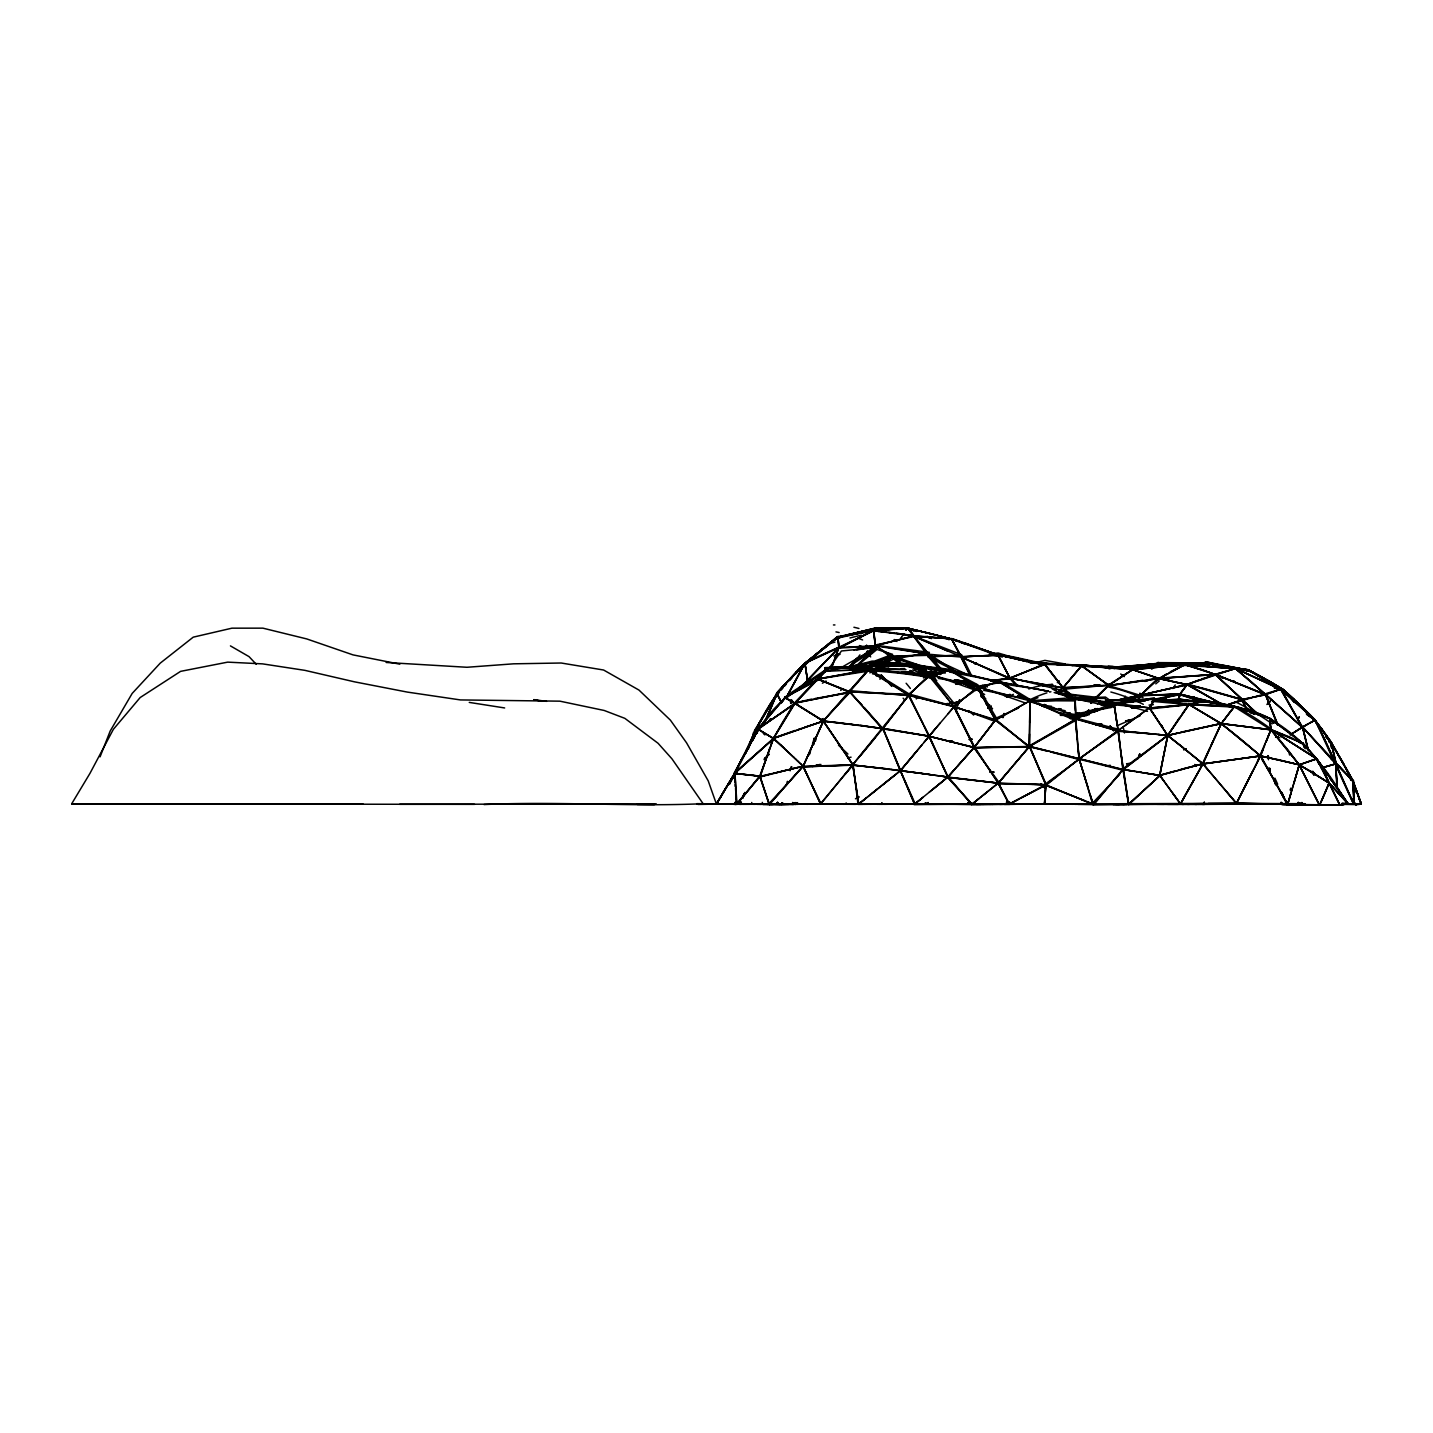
<?xml version="1.0" encoding="UTF-8"?>
<svg xmlns="http://www.w3.org/2000/svg" width="1433" height="1433" viewBox="0 0 1433 1433"><rect width="100%" height="100%" fill="white"/><g stroke="black" fill="none" stroke-linecap="round" stroke-linejoin="round"><path stroke-width="1.5" d="M805.203 664.249L805.095 663.21L815.287 657.801L838.735 647.286L838.036 637.255L842.389 636.127M1055.727 686.55L1055.709 689.13L1055.709 686.64M1029.539 734.001L1029.449 745.715L1075.466 719.545L1077.329 738.998M1035.665 804.2L1044.496 804.218L1045.803 784.782L1029.503 746.486L1029.933 700.862L999.231 681.821L949.685 670.357L907.376 663.873L872.464 662.136L825.372 671.361L784.962 697.531L758.147 729.325L747.65 748.295M1029.646 722.519L1029.897 700.253L1075.395 720.584L1029.503 746.342L1123.15 769.539L1159.816 775.432L1202.932 763.825L1260.628 755.925L1299.301 764.756L1329.161 783.009L1347.88 803.698L1339.962 805.095L1319.632 805.239M1331.615 755.782L1331.562 759.562M1331.275 747.166L1331.347 742.849L1312.753 717.449M1331.615 755.567L1331.526 759.365M1270.14 771.814L1269.817 768.804M778.746 804.289L792.718 804.289L792.682 802.462L792.413 804.218L726.531 803.913L736.49 803.788L734.968 773.444L758.147 729.325L794.634 703.334L825.372 671.361L880.704 668.745L872.231 661.061L848.551 667.133M838 638.312L838.072 637.255L876.709 628.173L907.662 628.156L951.476 638.975L997.583 655.562L961.006 656.601L913.609 636.413L944.454 638.187L953.715 639.906M785.66 683.434L776.65 693.16L805.006 663.139L839.057 647.644L807.46 680.353L804.898 663.067L806.206 662.691M781.809 687.374L805.991 662.655L805.095 664.16L807.531 680.424L802.856 684.974M1096.352 804.146L1044.424 804.271L1044.567 802.999M1044.424 804.271L1044.514 803.053M1270.05 768.858L1269.62 771.527M914.953 667.706L915.114 666.363L907.376 663.873L868.308 669.444L817.491 679.242L784.962 697.531L782.006 701.74M813.514 744.372L814.284 738.013L812.421 744.336M1178.445 700.307L1175.741 699.877M788.15 804.271L797.088 804.218L797.267 802.641M796.909 804.128L797.124 802.587M734.968 804.379L735.29 802.211L735.057 804.397L737.171 804.379M924.984 804.253L927.85 804.253L928.172 802.57L927.85 804.253L787.917 804.038M1113.172 804.486L1128.828 804.594L1159.816 775.432L1162.647 760.278M1160.64 770.237L1159.673 775.271L1175.759 770.775M1177.998 800.456L1159.816 775.45L1167.644 735.416L1179.664 717.396M1290.506 790.085L1290.846 788.311M1161.124 767.748L1167.823 735.702L1185.234 749.298M1163.13 757.77L1167.698 735.541L1188.996 704.427L1221.346 723.629L1260.628 755.925L1287.658 804.307L1339.962 805.095L1348.077 803.591L1329.036 783.099L1310.64 771.438M813.639 744.676L815.18 738.317L813.21 743.44M1178.069 701.883L1180.075 694.217L1186.954 684.508L1215.238 674.656L1242.321 699.411L1265.411 694.79L1278.039 725.044M1290.273 790.174L1290.667 788.401M795.602 804.361L795.942 802.82L795.709 804.397L792.288 804.182M879.289 804.271L881.653 804.271L881.958 802.999L881.617 804.289L876.906 804.289M881.635 804.289L881.94 802.999M1003.297 717.055L1003.978 714.261M1002.921 717.718L1003.996 713.437M1328.624 805.077L1281.926 804.361L1281.263 802.319L1281.944 804.361L1287.21 804.343L1287.712 802.57M1299.068 802.82L1299.212 804.343L1298.191 802.462L1299.104 804.379L1305.033 804.307L1286.744 804.558L1287.246 802.749C1288.554 805.991 1279.651 803.644 1283.431 804.289M786.269 785.499L787.362 781.307M790.102 770.811L791.213 766.619M1287.246 802.731L1286.762 804.558L1301.719 804.54L1301.236 802.731M959.089 701.794L959.644 699.806M956.169 702.277L959.017 701.865L958.175 704.391L959.519 699.931M731.994 778.907L735.899 770.739L729.29 784.46L737.279 769.808M795.208 802.587L794.204 804.11M1178.983 698.014L1180.147 694.647L1155.285 699.555M1294.411 781.648L1299.247 764.864L1270.91 729.809L1234.35 706.756L1204.687 701.167L1178.033 700.361M809.323 754.851L810.576 750.641M1289.987 796.533L1299.301 764.756L1316.73 758.809L1299.265 764.828L1260.628 755.925L1202.95 763.896L1178.445 770.058M1290.739 794.043L1287.676 804.218L1239.652 803.322L976.16 804.235M728.931 803.788L716.393 803.841L734.986 772.53M1289.987 796.551L1287.694 804.2L1247.265 804.038M795.118 802.57L794.67 804.056L807.818 804.289M815.323 741.363L816.094 738.926M791.141 769.145L791.876 766.816M957.602 706.111L958.964 701.919L956.116 702.331M925.521 672.113L926.381 669.659L923.497 677.952M740.7 804.325L741.416 802.211M923.927 676.913L924.697 674.549M831.212 668.333L838.95 647.555L807.281 680.209L810.594 680.98M832.304 666.238L838.842 647.447L838 637.166L873.861 630.753L907.662 628.156L951.494 638.921L997.78 654.881L1030.918 662.476L1132.769 669.533L1158.831 678.561L1204.49 688.664L1242.321 699.411L1215.345 674.459L1202.018 669.784M742.867 798.002L744.354 793.775M769.897 747.578L760.207 776.74L770.829 773.91M817.491 679.242L849.733 691.87L882.567 729.182L909.274 694.324L849.733 691.87L794.634 703.334L773.426 738.425L734.771 773.318L716.428 803.859L736.956 804.038L759.992 776.399L773.426 738.425L782.454 722.483L794.473 702.94L817.383 678.884L868.398 670.286L849.697 691.691L817.401 678.776L849.876 692.444L823.276 720.835L794.509 702.994L849.876 692.444L815.108 698.48M880.507 677.666L881.385 675.194L887.296 681.481M770.739 745.214L773.283 738.138L795.082 730.436M879.934 679.314L881.438 675.104L891.863 686.407M763.287 804.415L769.449 804.522L759.597 776.095L737.153 804.182L740.18 804.343L741.076 802.158M809.394 753.722L810.344 751.161M748.223 749.405C756.534 725.671 768.876 702.725 785.374 683.631M742.401 797.876L743.96 793.685M1086.895 714.243L1088.614 710.051M742.581 798.342L744.82 792.413M795.888 672.274L776.991 693.465L754.94 731.081L749.316 745.465L753.041 735.863M749.423 745.518L754.976 731.099L758.021 728M790.64 703.424L791.715 700.594L790.64 700.092M749.334 745.482L751.179 740.682M1172.642 793.166L1180.47 803.931L1236.482 803.447L1260.628 755.925L1265.249 743.942M1257.601 761.711L1263.333 749.011M100.077 756.839L110.162 731.081L132.176 693.429L160.245 663.139L193.222 637.166L231.931 628.173L262.884 628.156L306.716 638.921L353.002 654.881L399.825 664.178M747.954 748.922L754.94 731.081L756.033 731.833M1265.894 742.294L1270.91 729.809L1269.638 718.345C1244.65 705.036 1216.474 704.875 1189.068 704.355L1221.292 723.898A549.663 338.009 73 0 1 1260.538 756.248M1256.078 764.613L1270.928 729.755L1302.848 743.279L1320.832 764.273L1347.916 803.68L1339.98 805.095M1265.948 742.366L1268.456 735.971M753.131 735.899C751.895 728.878 760.009 734.072 755.03 731.135L745.876 751.017M764.971 721.408L776.865 693.393L805.024 663.139L833.952 640.139L842.461 636.234M1267.811 737.44L1270.946 729.684L1316.73 758.791L1325.167 771.366M1137.999 758.738L1139.611 754.654M1238.417 708.26L1248.949 710.463L1269.62 718.381C1295.342 733.947 1318.432 754.6 1329.143 783.027L1324.074 795.243M754.08 733.517L755.048 731.117L755.782 731.654M1087.253 713.598L1088.775 709.783M765.079 721.48L777.08 693.5L756.266 728.698M1304.621 745.16L1291.24 737.637L1271.017 729.576L1316.694 758.863L1329.161 783.009L1320.223 803.841M765.204 722.142L776.955 693.429L786.269 683.81M730.239 803.823L769.252 804.379L803.161 766.279L823.402 721.229L856.809 724.991M968.493 802.229L967.651 804.253L960.253 804.2M814.553 740.521L823.348 720.942L868.308 669.444L929.569 674.656L1029.933 700.862L1075.52 719.133L1118.062 730.633L1167.644 735.416L1221.346 723.629L1270.946 729.684L1316.712 758.809L1329.036 783.099L1319.56 805.31L1303.69 804.612M732.138 779.427L734.771 773.318L773.695 738.658L761.819 731.457M774.644 698.462L776.919 693.411L771.241 702.761M1324.038 795.243L1322.175 799.507M759.705 725.026L754.421 730.687L775.79 695.954M749.011 745.894L754.94 731.081L747.811 748.295L755.209 731.26M775.629 695.865L776.758 693.339L781.576 702.6M812.027 746.199L803.143 766.422L768.858 803.77L760.296 776.919L797.697 767.425M839.702 804.038L820.643 804.146L803.161 766.279L823.33 721.05L849.751 691.763L909.024 695.077L953.93 706.827L995.648 719.778L977.216 687.535L964.266 698.122M1301.2 802.749L1301.719 804.54L1287.676 804.235L1260.628 755.925L1221.328 723.54L1200.066 768.787M1209.774 748.366L1202.95 763.896L1236.446 803.358L1301.701 804.54L1295.504 804.432M1320.886 802.39L1321.531 800.94M1210.903 745.733L1213.196 740.664M1320.295 803.788L1319.56 805.31L1299.265 764.846L1270.928 729.755L1221.328 723.575L1167.644 735.416L1123.15 769.539L1093.218 804.54L1077.938 804.343M821.431 722.411L823.205 718.506M1230.338 711.502L1221.31 723.665L1202.932 763.825L1180.523 803.967L1128.738 804.522L1122.899 769.216L1093.612 804.952L1124.314 804.522M820.894 721.462L822.13 718.775M1214.342 738.156L1221.31 723.378L1181.007 732.173M736.275 773.444L734.753 773.301C748.76 745.375 761.998 717.091 785.821 697.889M1299.068 717.27L1297.671 720.19M734.735 773.301L741.577 759.311M733.821 777.994L737.583 770.04M865.299 647.913L866.625 645.137M1134.56 705.806L1134.094 706.702L1136.853 706.111L1134.202 707.275L1139.701 706.111M732.926 777.026L734.842 773.372L750.355 775.074M745.536 753.328L746.736 750.892L745.536 753.346M1297.528 720.208L1299.229 716.751M736.472 772.548L735.362 774.769L737.493 770.291M1245.456 785.159L1236.446 803.322L1202.932 763.825L1167.644 735.416L1149.445 707.956L1075.198 697.459L1054.169 692.569M883.588 670.859L884.663 668.745L882.406 669.641M752.271 740.933L758.254 729.361L773.426 738.425L803.161 766.279L852.868 764.9L918.32 773.014M1245.492 785.194L1253.051 770.435M866.714 645.513L865.281 648.325L879.737 645.549L865.245 648.092M743.924 755.513L746.396 750.695M786.807 696.904L805.041 663.157L838 637.166L831.749 641.948M887.851 662.476L889.965 658.356M786.592 696.778L804.898 663.067L807.549 680.442L799.507 687.876M883.552 671.056L884.645 668.96M1137.838 700.612L1140.507 695.417L1158.831 678.615L1184.894 664.554L1205.995 662.924L1248.215 670.823L1204.365 662.995M887.869 662.709L889.947 658.446L888.944 660.595M887.403 663.64L891.057 656.547M805.991 662.655L805.758 663.945L817.437 653.412M1256.042 764.505L1236.446 803.358L1304.818 803.698M754.869 731.027L762.768 716.625M988.036 707.293L989.397 704.839M735.219 804.432L735.362 802.211L734.914 804.361L732.084 804.182M786.592 697.101L805.024 663.139L873.861 630.753L876.709 628.173L882.119 631.792M1184.625 796.336L1180.47 803.931L1201.553 766.35M748.832 745.536L758.236 729.397L761.532 731.135M1184.536 796.246L1200.12 768.84M752.02 741.452L754.689 736.723M726.065 803.913L716.428 803.859L717.628 801.978M753.418 737.279L734.341 773.104L737.243 768.733M718.721 800.044L716.715 804.02L735.666 803.77M718.882 800.133L734.771 773.318L759.992 776.399L803.161 766.279L801.226 764.38M804.862 663.049L787.075 681.839M719.993 798.199L722.214 794.348M751.859 739.93L734.395 773.014L773.551 738.532L759.723 776.184L751.698 775.092M756.033 734.377L758.774 729.684M874.632 631.738L876.709 628.173L845.255 635.446L876.566 627.672L875.061 629.947M1201.499 766.297L1202.932 763.825L1209.13 771.151M764.255 714.458L769.826 705.09M723.181 792.324L732.585 777.205M991.224 706.111L987.785 707.902L992.191 708.601L987.785 707.902L989.504 705L988.931 706.075M900.712 638.634L901.93 636.61L901.339 637.595M725.617 788.598L716.697 804.003L721.39 803.77L716.536 803.913M474.538 804.361L71.65 803.859L89.992 773.318L113.368 729.325L140.183 697.531L180.594 671.361L227.686 662.136L262.597 663.873L304.907 670.357L354.453 681.821L407.294 692.085L460.441 699.931L559.909 701.167L604.171 710.463L624.842 718.345L658.069 743.279L671.934 758.809L703.101 803.698C630.359 806.922 556.971 801.154 484.014 804.558M874.56 631.29L876.709 627.779L882.101 631.165M1123.15 699.949L1125.371 696.259M726.764 786.681L734.968 773.444L736.956 804.038L744.927 804.056M902.521 635.625L903.721 633.726L903.112 634.676M769.718 704.929L771.151 702.618M776.328 804.164L777.456 802.373L776.328 804.164M732.46 777.134L733.642 775.253M769.252 721.086L770.632 718.918M769.073 720.942L770.47 718.775M1167.358 696.42L1165.817 698.82L1167.429 696.492M1172.875 688.556L1175.257 684.92M735.631 771.079L737.225 769.181L736.401 770.13M782.579 701.149L784.962 697.531L792.18 692.014L824.799 670.357L818.046 680.138L784.926 697.477L823.33 721.05L852.94 764.649L882.674 728.681L864.26 707.508M829.152 668.19L841.458 650.976L876.297 647.537L842.658 666.739M986.692 792.324L971.449 804.719L1009.244 804.235L1045.803 784.782L1079.103 758.953L1149.445 707.956L1154.156 700.827L1204.687 701.167L1219.447 704.266M875.187 630.359L876.709 628.156M1221.292 723.898L1222.958 721.444M906.032 630.18L907.734 627.744L916.404 631.434M906.032 630.198L907.734 627.744L876.297 628.209L873.843 630.269L907.662 628.209L937.845 635.356M760.905 730.92L773.39 738.389L823.33 721.05L882.746 728.483L928.978 736.293L974.171 747.399L1029.503 746.486L1123.203 769.646L1167.698 735.541L1189.032 704.642L1200.263 701.328M876.011 629.75L878.662 628.657M1006.414 802.229L1008.08 804.253L1009.548 802.175M774.787 698.641L779.498 692.032M782.149 701.848L785.141 697.656L757.86 729.128L760.618 730.597M1009.638 802.104L1008.205 804.146L1006.521 802.14M1223.012 721.229L1234.368 706.702L1248.86 710.84L1234.422 706.576L1189.032 704.642L1151.613 701.31M1182.35 713.598L1189.05 704.427L1149.445 708.117L1167.644 735.487L1183.031 747.542M878.089 629.463L874.435 629.481M780.304 804.397L782.669 802.874M1086.411 713.903L1089.617 711.18L1098.215 709.89M850.038 666.99L856.665 658.159M782.508 802.82L781.343 804.379L721.587 803.877L728.233 803.913M851.954 665.091L856.952 658.535M851.954 665.396L859.943 654.863M780.985 804.271L782.149 802.731M990.364 726.441L995.756 719.456L1029.216 746.898L973.974 747.829L998.926 782.311L1010.48 768.84M989.576 727.588L974.547 746.951L954.253 706.415L908.755 695.507L922.798 723.343M1185.754 700.307L1154.138 700.038L1169.31 701.095L1189.032 704.606L1221.328 723.575L1234.35 706.756L1244.65 709.729L1269.584 718.47L1273.991 723.325L1269.692 718.273L1302.794 743.351L1298.943 741.972L1302.812 743.297L1307.541 748.993L1302.902 743.243L1305.105 748.76M781.11 804.307L782.328 802.767M1037.976 697.674L1029.933 700.862L995.344 720.28L974.171 747.399L947.822 777.08L914.505 804.218L882.746 728.483L849.733 691.87L862.2 705.215M885.075 733.642L882.835 728.394L908.576 695.65L929.283 735.899L947.822 777.08L971.664 804.397L1073.496 804.11M854.552 762.84L852.617 765.204L891.792 769.378M881.17 730.454L883.033 728.179L900.587 770.56L891.684 769.467M1231.216 710.32L1234.404 706.541M845.112 774.357L853.137 764.595L858.009 804.343M860.319 755.8L875.545 737.314M925.7 740.359L929.229 736.096L882.871 728.304M759.042 804.2L858.672 804.056L900.551 770.578L940.191 723.002M923.927 742.509L929.157 736.132L856.844 724.847M922.135 744.658L900.3 770.811L886.185 736.275M916.762 751.125L900.318 770.793L914.666 804.128L923.103 797.267M736.383 770.094L737.225 769.199M1262.455 677.361L1248.412 669.945L1206.013 662.888L1132.769 669.533L1081.718 665.575L1063.089 687.804L1056.139 692.748M1021.836 755.245L998.21 783.582L1009.334 803.913L1045.821 784.747L1093.218 804.54L1079.103 758.953L1077.992 746.432M781.2 690.007L782.902 688.001M935.355 728.77L928.96 736.311L947.822 777.08L998.317 783.063L1045.803 784.782L1029.664 746.038L1023.789 752.934M948.037 713.724L954.235 706.415L994.448 721.247L973.974 747.829L1001.721 747.005M1145.236 701.167L1114.032 702.403L1075.52 719.133L1029.503 746.486L998.317 783.063L971.664 804.397L844.467 804.02M1014.277 764.38L1029.216 746.79L1015.513 746.826M784.621 685.995L786.359 684.007M856.827 666.255L875.205 645.889L913.735 636.019L951.494 638.921L957.441 641.447M954.342 769.718L947.518 777.456L972.076 804.074L978.685 798.808M961.167 804.2L971.861 804.271L948.109 776.847L973.849 747.614L929.05 736.24L924.052 725.904M957.746 765.885L974.601 746.951L998.246 783.135L947.589 777.331L998.246 783.135M781.702 687.446L776.596 693.232L777.403 694.718M1090.853 703.119L1093.54 700.128M758.845 727.552L755.442 731.367L757.323 732.944M778.764 691.494L785.911 683.666M1090.764 703.334L1093.433 700.397M1286.583 692.587L1248.394 670.017L1235.407 668.495L1186.954 684.508L1140.489 695.274L1154.12 682.09L1166.981 673.635M780.537 689.542L784.102 685.637M1140.489 695.274L1154.192 682.251M807.549 680.442L838.842 647.447L875.205 645.889L929.193 654.272L960.898 657.048L997.78 654.881L1044.603 664.178L1056.228 664.213M1096.245 697.226L1108.461 685.117L1081.718 665.843L1063.071 687.697L1108.461 685.117L1063.232 689.291L1070.558 694.486M806.027 662.601L793.201 676.018M874.381 629.606L876.351 628.532L907.662 628.209L913.752 635.625L951.512 638.903L1000.7 655.508M1119.675 774.429L1092.394 803.268L1079.336 759.257L1123.579 770.399M787.487 681.499L804.379 664.661M789.368 680.603L792.467 677.397M801.781 667.778L819.73 652.105M1096.012 697.441L1105.506 697.065L1113.925 703.263L1075.126 699.591L1096.012 697.441L1110.02 684.526L1132.769 669.551L1158.348 663.819L1174.487 663.049A119.853 118.043 85.6 0 1 1177.03 662.995L1195.821 662.87M1091.462 703.066L1094.561 699.877M1097.642 696.671L1108.479 685.476L1132.769 669.533L1158.831 678.615L1186.954 684.508L1242.196 699.644L1257.887 714.261M795.817 672.364L801.316 666.829M764.488 758.648L765.974 757.161L764.577 758.702M764.022 759.562L768.733 754.797M800.653 668.477L795.136 674.173L800.707 668.495M768.948 754.188L767.443 755.675L769.037 754.242M848.211 691.906L849.984 690.133M825.086 669.802L817.473 679.135L868.488 671.092M803.179 664.984L806.439 662.96M802.552 666.596L804.45 664.751L802.605 666.632M790.479 702.851L792.431 700.952M808.409 661.347L831.588 641.733M808.534 661.616L810.433 659.843M808.069 660.935L837.553 636.574L805.149 663.318L807.173 662.207M856.271 665.664L876.709 648.253L850.45 665.593M820.5 675.839L825.372 671.361M790.891 703.066C794.348 701.382 790.532 699.573 793.255 702.277M812.35 658.069L814.284 656.332M808.284 660.989L818.01 652.534M859.836 663.551L876.96 649.471L892.544 654.308L872.213 662.01M1270.283 701.131L1267.56 703.513L1270.355 701.077M1109.124 669.014L1111.686 666.793L1114.337 668.674M840.669 690.419L842.747 688.628M818.153 652.929L831.946 641.662L827.916 644.635M1266.879 704.481L1270.247 701.597M975.049 664.088L976.303 663.031M805.077 663.21L837.875 636.969L837.839 638.652M819.819 651.119L825.713 646.265M962.797 699.358L953.876 706.935L928.978 736.293L948.037 776.901M975.192 663.837L976.41 662.816M1057.357 682.699L1058.969 681.356M823.044 649.382L838 637.166M922.691 797.536L914.093 804.576L954.02 804.182M933.51 788.795L947.876 777.044L915.365 772.584M943.917 780.269L929.103 792.306M819.981 650.922L825.927 646.176M1110.575 668.674L1111.865 667.635L1081.557 665.055L1082.703 667.33L1081.7 665.019L1080.07 666.04M821.216 674.997L823.366 673.259M866.266 797.93L858.242 804.379L915.168 803.77L900.426 770.685L915.329 772.62M877.301 789.153L858.707 804.038L852.868 764.9L847.369 756.445M988.268 708.332L991.027 706.218M983.593 794.867L998.479 782.866L1009.244 804.235L1026.834 804.218M871.586 793.649L895.249 774.805M882.549 784.962L900.694 770.47M847.924 667.473L875.205 645.889L873.861 630.753L913.735 636.019L961.668 654.791L928.405 656.654L907.662 628.156L914.254 630.681M827.701 644.671L837.857 636.986L833.684 640.139M1151.63 669.032L1158.348 663.819L1205.995 663.013L1229.908 667.151M1074.929 762.195L1046 785.356L1093.11 803.967L1090.459 795.405M1282.463 691.046L1283.789 690.025L1285.885 691.799L1315.118 720.118L1331.347 742.849L1351.731 778.406M853.226 662.601L856.343 660.183M1155.285 681.159L1158.813 678.508L1165.889 677.63L1215.327 674.656L1205.816 671.092L1184.894 664.59L1132.786 669.802L1158.795 678.418L1186.954 684.526L1222.618 704.696M1077.025 760.583L1149.373 707.651L1163.041 728.394M1308.096 723.952L1302.203 727.212L1282.445 691.208L1283.771 690.061L1295.432 703.048M1151.702 667.115L1158.061 662.386L1162.145 665.217M833.845 640.372L835.958 638.813M1057.536 682.108L1059.184 680.908M852.832 662.064L856.038 659.789M1151.935 667.635L1158.348 663.801L1181.043 664.196M1152.025 668.62L1155.213 666.381M869.831 672.883L873.557 670.447M880.435 663.998L893.332 655.562L872.876 662.995M1156.7 664.303L1158.294 663.228L1123.597 667.061M970.768 693.536L955.023 704.409L929.892 673.868L975.622 690.312L974.422 691.1M1156.825 665.288L1158.437 664.213L1161.07 665.575M972.004 692.73L973.222 691.906M1006.772 696.832L1010.211 694.539M1294.411 732.245L1302.615 726.979L1335.663 763.879L1337.329 788.849L1335.556 761.048L1331.114 742.993L1336.774 752.343M1290.614 734.556L1301.146 727.857M1290.094 734.878L1307.469 724.292M1293.193 733.015L1290.739 734.574M989.486 704.731L986.137 704.248M822.399 683.219L826.089 680.98M880.901 664.428L893.798 656.619L929.193 654.272L955.184 671.02M1150.341 668.405L1153.547 666.524M1079.998 667.026L1081.557 666.094L1030.9 662.583L1081.718 665.575L1108.479 685.476L1140.507 695.417L1180.075 694.217L1213.93 703.012M825.515 671.558L800.062 687.607L786.09 698.14M1045.266 707.221L1043.027 706.362M1202.269 665.109L1205.995 663.013L1222.564 665.772M1045.302 707.006L1053.649 707.938M1170.242 671.79L1184.894 664.59L1235.371 668.799L1226.218 666.56M1309.834 723.002L1314.975 720.19L1330.379 741.416L1352.985 780.842L1361.35 804.056L1352.859 780.878L1341.628 768.966M1308.884 723.522L1314.867 720.297L1321.477 728.501M1018.29 799.453L1009.137 804.379L998.317 783.063L974.171 747.399L953.93 706.827L929.569 674.656L907.376 663.873M1011.429 803.143L1009.137 804.379L1044.603 803.806L1045.66 785.212L1020.583 798.235M1057.429 693.053L1062.372 690.455L1010.032 677.666L1018.057 685.959M1204.329 662.655L1205.959 661.831L1210.061 664.41M1097.391 703.908L1101.314 701.919M870.35 664.088L868.326 665.843L907.286 665.575L880.167 663.891L893.153 665.754M1005.285 696.528L1009.889 694.342M948.789 639.763L951.619 638.509L966.075 643.614M883.158 664.07L894.622 658.589L900.694 663.533L872.446 662.565L900.085 664.787M1204.365 664.231L1205.995 663.425L1209.201 664.93M879.343 667.241L880.471 666.685L875.688 666.757M1202.699 664.16L1206.013 663.318M1202.735 664.876L1204.365 664.088M843.715 804.379L846.437 803.071M855.447 798.79L859.334 796.927M882.029 669.605L884.573 668.405M1006.79 697.154L1013.346 694.36M1070.182 718.632L1080.392 714.333M1246.37 670.841L1248.412 669.928L1283.771 690.043L1274.08 687.643L1277.34 688.395M1117.221 725.671L1140.059 715.891M892.24 664.876L894.819 663.712M1225.52 705.627L1242.106 699.841L1187.169 683.899L1222.08 704.642M873.539 673.456L875.742 672.489M876.477 665.861L880.149 664.249L915.114 666.327L949.685 670.357L977.396 687.195L995.344 720.28L1029.503 746.486M897.38 662.583L899.978 661.455L897.327 662.315L893.261 658.535L926.632 666.9M938.328 678.418L978.04 684.92L949.792 669.963L929.032 677.325L935.23 678.042M1018.487 708.099L996.365 717.987L977.772 686.264L1024.917 702.833M1246.352 670.626L1248.43 669.784L1270.856 682.574M1046.932 692.873A529.404 162.556 -69.4 0 0 1030.273 699.591L999.482 680.926L976.966 689.327L980.351 689.828L982.519 691.817M1058.682 692.82L1063.376 690.993L1069.233 694.503M1128.685 700.146L1149.176 693.053L1187.008 685.028L1180.04 693.823L1152.472 699.68M957.925 684.204L967.991 681.803M893.583 665.109L900.354 662.512L896.359 663.085M1277.931 725.134L1265.661 694.486L1280.708 689.13L1283.502 689.828A587.297 587.297 0 0 1 1295.038 700.218L1311.5 716.178M1129.311 699.483L1140.507 695.399L1186.954 684.508L1199.564 679.69M1183.73 749.746L1186.04 748.886M1129.383 699.752L1140.596 695.721L1137.874 699.859L1140.578 695.883L1180.058 693.966L1140.507 695.363L1116.773 700.164M1183.586 749.584L1185.897 748.742M871.766 663.819L893.798 656.619L915.974 665.36M1081.485 713.921L1084.548 712.846M849.769 670.232L872.464 662.136L915.114 666.327L923.533 669.05M1289.503 696.581L1283.413 689.685L1281.138 689.13L1224.499 705.753L1235.586 701.901M1116.45 721.139L1114.175 703.012L1134.22 707.669L1140.238 705.717M1201.338 679.063L1215.327 674.656L1204.723 674.907M892.078 664.07L894.711 663.174M847.44 756.266L823.33 721.104L773.444 738.443L794.867 703.603L817.634 679.493L784.729 697.19L785.857 697.799M872.464 673.904L876.548 672.543M882.674 670.465L888.8 668.405M798.271 729.469L801.387 728.412M804.468 727.265L820.231 722.214M876.029 665.682L880.149 664.518L888.8 665.521M882.029 670.375L888.37 668.333M955.65 684.329L963.209 682.807L954.235 679.941M1035.056 662.763L1044.926 660.38L1065.256 663.998M1236.625 701.579L1241.677 700.038L1246.28 708.601M820.303 722.357L823.473 721.39L794.473 702.94L811.669 699.107M1314.652 759.4L1299.212 764.917L1287.246 748.922M838.162 637.613L842.926 636.216M842.98 636.557L838.215 637.972L873.736 630.215L876.656 627.887L852.545 633.852M1101.153 705.358L1114.856 703.281M1328.803 765.831L1335.681 763.879L1321.656 767.873L1327.495 766.207M1321.28 767.998L1335.807 763.825L1352.967 780.842L1354.292 788.043M892.634 665.772L895.303 665.002M1315.691 759.114C1328.069 770.936 1337.706 788.795 1348.023 803.608L1341.951 803.447L1347.665 803.788L1346.447 801.907M1150.538 773.802L1159.763 775.378L1183.998 768.822M847.745 635.177L850.145 634.514M838.054 637.398L842.855 636.073M1133.933 705.932L1136.548 708.027L1131.927 708.278M840.401 636.539L842.801 635.894M835.529 654.666L839.201 653.699M957.692 684.347L963.048 683.434L981.121 691.566M1140.722 667.115L1143.91 666.291L1140.722 667.241M1183.855 768.607L1202.878 763.735L1191.772 754.761M1100.132 704.373L1110.145 701.848M1167.68 735.595L1177.675 733.033M833.755 655.938L840.06 654.326M856.862 650.009L878.483 645.764M1100.078 704.248L1110.073 701.74L1114.175 704.051L1146.633 699.716M845.201 635.267L866.983 630.198M812.601 766.315L819.604 764.523M773.587 773.372L786.986 770.094M852.402 671.128L869.473 666.9M875.885 665.306L880.149 664.249L888.782 665.629M1047.845 691.261L999.231 681.821L977.396 687.195L953.93 706.827L995.344 720.28M812.296 766.548L820.93 764.434M816.111 765.473L819.622 764.613M853.978 669.748L872.858 665.879L853.817 666.076M853.943 650.027L865.12 647.483M1101.852 704.391L1110.45 702.385M1121.179 699.895L1140.507 695.417M789.69 769.449L803.143 766.225M847.584 757.967L851.077 757.161M846.885 635.159L849.106 634.658L846.778 635.088M855.68 670.304L861.896 668.942M884.537 665.288L877.068 665.055M1154.926 699.859L1180.075 694.217L1200.299 701.149L1179.932 694.79L1178.445 699.035L1167.788 699.931M800.51 766.995L852.868 764.882L823.33 721.05L838.269 722.59M1120.14 699.394L1140.453 695.238M1251.134 697.62L1242.16 699.68L1215.327 674.477L1184.894 664.733L1158.33 663.443L1176.851 663.121M993.248 654.182L989.236 653.985L998.174 653L1020.654 659.664M949.685 670.357L929.569 674.656L909.024 695.077L820.715 804.056L810.988 804.11M1072.851 714.53L1078.888 714.351M1252.585 697.298L1265.214 694.79L1215.345 674.459L1158.831 678.615L1108.479 685.476L1063.089 687.804L1009.943 678.293L960.898 657.048L969.783 675.015M869.419 629.678L876.709 628.191L882.137 631.631M1147.081 665.36L1165.029 664.339L1184.912 665.342L1132.625 667.85L1158.348 663.64L1114.695 667.079M1073.46 716.016L1083.975 713.885M1155.428 666.058L1111.829 667.832L1155.123 664.321M1081.252 713.867L1083.617 713.383M855.77 633.261L851.327 634.174L855.644 633.243M1111.309 707.508L1075.449 713.903L1075.287 698.767L1113.548 707.203M1199.815 701.973L1189.05 705.323L1167.25 701.256M888.442 664.464L894.371 663.389M1146.472 700.003L1148.55 699.644M1108.551 685.816L1158.813 678.526L1149.302 679.457M856.432 671.432L864.887 669.856M1147.493 711.377L1134.22 707.669L1140.596 706.63M1149.033 705.09L1153.368 704.624M1168.88 700.218L1178.535 699.644L1191.289 701.364M877.157 675.892L881.438 675.104M1108.515 685.619L1142.979 680.245M1186.542 664.249L1194.477 663.228M876.1 675.731L878.787 675.265M1043.081 686.138L1051.5 684.669M1095.475 711.144L1097.857 710.714L1094.185 710.661M1128.935 720.351L1126.051 720.853L1131.783 719.724M1123.956 668.709L1158.348 663.801L1235.407 668.495L1283.735 690.133L1315.136 720.1L1353.558 804.218L1342.005 803.985M1125.568 721.014L1131.891 719.921M860.248 632.437L862.361 632.06M1187.563 664.231L1195.785 663.139M1106.33 706.791L1114.838 705.502M1114.981 668.333L1117.847 667.903M880.149 664.249L872.464 662.136L868.308 669.444L909.024 695.077L928.978 736.293L974.189 747.381L954.02 706.738L928.942 675.857L909.489 694.127L945.816 704.033L958.964 701.919M1086.053 713.258L1095.027 711.932M1200.836 701.131L1214.02 702.116L1234.315 707.132L1189.032 704.642L1149.588 709.013L1154.067 699.752L1167.125 700.827M1342.739 804.432L1359.236 804.253M892.526 665.557L896.771 664.93M950.384 703.191L953.25 702.761M1144.77 681.427L1147.672 680.997M1113.746 703.263L1105.595 704.517L1115.053 703.657M950.437 703.101L953.303 702.689M1342.596 804.235L1361.278 804.074L1352.877 780.878L1354.275 803.985L1361.314 804.074L1352.824 780.895L1353.988 804.092L1361.063 804.074L1341.646 804.092M991.851 680.585L1009.71 678.848L960.952 656.887L970.75 675.892M1134.273 707.795L1140.847 706.917M898.384 672.865L904.026 672.113M1277.305 688.449L1283.323 689.685L1299.713 704.839M1089.761 710.911L1096.711 710.016M990.776 680.782L1009.943 678.293L1044.603 664.178L1063.089 687.804L1071.562 694.969M1120.839 702.277L1125.048 701.74M1156.431 679.797L1159.351 679.421M901.178 672.632L909.615 671.593M903.99 672.274L906.802 671.934M1087.02 711.287L1091.785 710.804M1156.736 664.106L1179.914 664.106M1165.101 679.439L1169.346 678.92M900.694 672.776L911.406 671.468M1127.019 701.507L1130.655 701.095M386.14 662.476L466.997 667.276L513.569 663.819L561.217 663.013L603.598 670.017L638.975 690.079L670.357 720.1L686.568 742.849L708.207 780.842L716.428 804.11L697.961 804.432M1351.265 798.79L1355.887 804.791L1361.207 804.11M1260.628 755.872L1202.986 764.022L1187.438 751.071M1295.307 804.289L1281.693 804.468L1281.03 802.408M1359.559 804.218L1360.992 804.164L1355.457 788.132M1165.334 679.367L1168.271 679.045M1107.064 765.741L1110.306 765.401M1106.115 766.01L1110.432 765.562M1174.29 700.092L1194.155 701.221M1213.966 702.851L1186.864 700.576M991.941 680.388L1009.925 678.364L1016.409 685.225M1133.969 700.755L1138.393 700.307M949.255 741.452L952.551 741.13L949.165 741.542M1126.607 763.825L1129.867 763.502L1126.571 763.753M1090.388 701.221L1099.792 700.827M1069.287 717.109L1086.483 715.497L1075.843 713.132M972.201 739.231L968.941 739.535L972.129 739.321M868.667 666.614L907.089 665.915L929.712 673.797M1141.008 700.074L1154.156 699.161L1105.774 699.985M1173.215 700.038L1178.535 699.573M1298.083 802.498L1299.068 804.379L1282.033 804.325M1131.371 707.49L1136.351 707.096L1131.121 707.293M1149.445 707.956L1189.032 704.642L1204.687 701.167L1210.849 702.672M1152.222 699.179L1153.475 699.089M1094.006 685.493L1099.201 685.099M1146.597 699.591L1152.723 699.143M1179.753 701.471L1204.687 701.615L1203.702 701.561M1029.933 700.862L1075.198 697.459L1096.639 699.232M900.855 668.674L904.778 668.53M1111.775 667.276L1158.348 663.819L1161.948 666.13M1131.443 706.308L1134.202 706.111M852.742 670.125L866.911 669.265M841.941 666.667L824.709 668.083L828.453 669.981M991.242 653.824L1012.629 656.708L1044.693 663.801L1049.278 669.766M1060.277 713.276L1070.075 712.703M1086.429 712.47L1090.101 712.255M1093.97 685.314L1099.183 685.01M792.807 804.253L794.706 804.182M1184.303 701.454L1186.829 701.328M894.962 628.37L907.662 627.941L876.691 628.245L878.071 628.997M1093.558 685.314L1100.15 684.992M1106.76 684.669L1111.148 684.455M781.54 804.45L793.542 804.504L793.524 802.659M792.539 804.164L797.375 804.253L797.572 802.713L796.533 804.164M884.466 628.335L892.114 628.37M1204.723 674.943L1158.831 678.633L1184.894 664.733L1189.354 664.088L1205.941 663.837L1248.43 669.784L1240.279 669.014M1095.457 724.489L1102.084 724.202L1095.403 724.31M1286.959 804.432L1285.885 802.57M1095.457 724.489L1098.771 724.364M796.157 804.128L794.885 804.092L801.334 804.11M1304.424 804.325L1302.095 804.397L1301.54 802.623M1205.977 662.601L1158.509 664.858L1159.816 665.467M1120.14 703.012L1123.579 702.94M1193.599 701.471L1204.687 701.167L1194.746 700.934M1284.702 804.235L1261.38 803.877M1120.409 703.424L1123.902 703.37M735.326 803.662L726.621 803.931L862.756 804.289M748.85 804.235L759.06 804.146M1287.21 804.343L1297.904 803.823M736.204 804.038L762.123 803.698M762.822 804.164L789.529 803.77L784.979 804.056M1304.729 804.2L1302.49 804.253L1301.898 802.48M1094.884 666.345L1108.658 666.363M1238.811 804.146L1247.265 804.02M1208.467 804.218L1258.55 803.895M1165.047 700.2L1154.138 700.307L1159.19 700.235M768.661 802.623L769.27 804.397L786.377 804.271M784.012 804.056L774.536 804.307M785.517 804.271L781.343 804.379L795.279 804.235M1305.015 804.325L1298.889 804.45L1298.853 802.874M737.153 804.182L750.695 804.271M740.18 804.343L752.97 804.11M762.696 804.02L776.113 803.895M747.453 804.271L766.852 804.289M1134.864 804.146L1128.434 804.253L1123.221 769.593L1134.649 771.402M1008.115 804.235L1033.462 804.2M1204.795 803.537L1180.505 803.967L1159.816 775.432M1008.653 747.005L1012.092 746.969M788.562 804.397L769.36 804.647L803.035 765.831L820.679 804.307M792.503 804.253L797.142 804.2M1138.107 804.11L1180.595 804.056L1179.287 802.247M1292.727 803.841L1204.293 804.361L1204.275 802.355L1204.204 804.289L1238.882 804.218M853.728 666.488L825.014 667.635L868.219 668.566L872.679 666.739L853.728 666.488A452.81 419.744 75.3 0 0 841.977 667.151M1147.081 665.736L1156.718 665.951M989.719 772.154L994.072 772.118M743.405 804.307L747.56 804.271M763.807 804.361L767.927 804.289M785.284 804.2L791.697 804.146M914.326 804.361L932.883 804.218M1065.901 804.128L1026.959 804.11M1139.862 804.253L1143.301 804.253L1112.778 804.343M1208.306 803.501L1236.572 803.555L1225.896 790.962M791.768 804.361L798.181 804.325M970.195 804.235L967.651 804.253L968.529 802.193L967.705 804.218L972.738 804.218M1122.72 804.325L1126.535 804.504M1204.15 804.253L1206.317 804.235M967.956 681.965L955.005 679.869M994.753 681.857L999.231 681.821M741.721 804.235L743.118 804.235L739.141 804.182M789.565 804.003L797.035 804.164M855.644 804.307L807.764 804.092M881.582 804.307L887.475 804.253M971.914 804.235L927.832 804.271L925.288 802.982L927.814 804.271L945.368 804.2L942.878 804.2M1129.562 804.289L1132.984 804.271M1341.825 804.038L1345.963 804.038M654.935 804.486L637.148 804.361L654.272 804.397M716.428 804.11L696.868 804.092M779.48 803.877L787.917 803.859M745.321 804.289L748.957 804.271M767.013 804.343L773.605 804.361M893.278 804.235L884.501 804.289M928.799 804.271L936 804.253M977.861 804.146L980.351 804.182M975.318 804.164L977.808 804.2M981.068 804.343L976.375 804.361M1183.765 804.343L1115.483 804.307L1119.334 804.397M1178.213 804.361L1146.74 804.253M799.775 803.949L838.878 804.182M876.315 803.985L858.672 804.056L857.274 794.222M982.931 804.128L985.42 804.182M893.243 804.253L919.252 804.235M980.405 804.146L983.414 804.343M1187.491 804.343L1196.806 804.343M1189.354 804.343L1181.92 804.361M1329.896 805.077L1339.927 805.113L1329.161 783.009L1308.759 770.327M735.434 803.68L762.786 804.074L762.266 802.355M1299.624 803.823L1304.782 803.823M656.278 803.895L399.664 804.325M803.179 803.949L809.967 803.949M952.82 804.2L946.729 804.271M988 804.128L990.525 804.128M363.337 804.235L71.65 803.859M745.966 804.235L749.602 804.271M1062.659 804.056L1044.388 804.128L1045.893 785.32L1084.279 800.599M1284.093 803.895L1305.302 803.895M869.831 804.289L886.812 804.003M1294.572 804.432L1299.337 804.289L1298.316 802.408M1204.275 802.355L1204.293 804.361L1167.537 804.325M875.276 646.086L839.111 648.074L873.557 629.947L875.276 646.086L893.798 656.619L901.035 664.285M1177.998 663.121L1181.097 663.121A43.42 42.739 -81.7 0 0 1182.082 663.139L1205.941 663.837L1209.165 665.396M1165.351 700.2L1168.02 700.218M1204.275 802.355L1204.275 804.343L1198.669 804.343M955.309 804.2L957.781 804.2M990.472 804.182L992.764 804.361M770.058 804.164L750.301 804.235M939.582 804.253L943.165 804.253M957.602 804.182L950.348 804.182L971.556 804.468M987.946 804.182L990.436 804.343M1194.943 804.343L1198.687 804.343M910.6 804.235L913.484 804.235M1062.695 804.235L1068.749 804.056M1202.43 804.361L1204.293 804.361M890.305 804.003L914.576 804.182M993.051 804.128L1003.118 804.182M998.085 804.146L992.997 804.182M1095.349 804.307L1052.055 804.146M1150.215 804.253L1153.672 804.271M766.78 804.128L768.375 804.128M873.503 664.07L880.74 664.16M1346.984 804.038L1353.934 804.11L1353.916 802.641L1353.863 804.128L1323.25 736.329M1292.96 804.271L1294.536 804.289M1157.13 804.289L1164.08 804.325M1065.74 804.253L1071.794 804.074M962.725 804.218L965.197 804.235M772.494 804.343L769.181 804.343L768.607 802.552M1060.33 715.354L1086.483 715.497M1341.557 803.662L1347.88 803.698L1338.977 790.765M1045.785 804.128L1048.902 804.164M1068.785 804.253L1074.84 804.092M1008.133 804.2L999.75 804.379M696.778 803.662L703.101 803.698M745.106 804.2L749.119 804.218M1159.315 700.235L1167.483 700.594M1284.971 804.235L1286.332 804.361L1286.171 802.462L1286.35 804.361M1071.848 804.289L1077.903 804.11M1004.408 804.415L1009.047 804.45L1008.402 803.107M769.969 804.128L779.301 804.415M1051.517 706.29L1046.072 706.254L1053.685 707.58M1074.893 804.307L1093.182 804.307L1087.253 801.835M771.581 804.146L780.466 804.432M880.543 668.566L903.309 669.265M789.941 804.056L792.019 804.092M727.194 803.931L738.819 804.146M753.131 804.271L755.155 804.289M840.454 804.146L843.84 804.2M754.976 804.128L763.861 804.379M1232.273 668.011L1248.43 669.928L1260.073 676.054M757.179 804.307L760.78 804.343M1095.296 666.918L1101.887 667.061M879.969 669.247L906.014 669.659M1174.487 700.289L1177.532 700.343M726.603 803.931L731.654 803.967M882.101 664.178L893.117 664.572M1105.219 699.931L1138.59 700.54M1060.384 714.601L1083.205 715.479M779.122 804.379L781.63 804.468M1037.797 663.372L1044.693 663.801L1009.943 678.293L997.78 654.881L993.535 654.559M795.01 804.056L796.372 804.128M1048.114 706.72L1051.338 706.791M1056.228 664.518L1065.525 664.787M1022.069 783.976L998.21 783.582L1043.278 784.657M732.962 804.02L735.344 804.074M1108.103 666.345L1121.179 667.044M1342.739 804.164L1356.299 804.576M1109.035 666.363L1113.172 666.488M1022.911 784.03L1033.103 784.317M1114.408 667.473L1118.313 667.635M962.295 681.463L967.49 681.642M736.383 804.056L737.583 804.092M1277.484 725.116L1265.536 694.575L1250.669 681.194L1235.3 668.656L1204.526 663.013L1248.394 670.017L1280.583 689.219L1315.136 720.1L1302.436 727.05L1235.407 668.495L1231.735 667.581M727.05 803.931L730.991 804.11M1089.116 665.611L1067.836 664.858L1081.718 665.575M1050.407 706.612L1041.701 706.111M1033.963 784.299L1045.821 784.729M738.98 804.182L740.055 804.182L739.947 801.925M1194.047 662.834L1158.258 662.619L1163.668 666.04M1037.295 662.763L1081.736 665.306L1044.567 664.357L1063.035 688.091L1009.943 678.293L1016.982 686.425M1084.888 665.575L1081.7 665.431L1063.089 687.786L1050.443 671.235M914.971 668.154L925.736 668.477M1165.029 701.31L1154.156 700.827L1166.086 700.988M1221.865 678.06L1225.09 678.203M729.397 804.02L730.937 804.092M1094.722 665.843L1111.739 667.097M1068.266 697.71L1083.885 698.82M1114.39 667.599L1117.83 667.796M893.314 664.482L915.114 666.363M1200.549 701.346L1203.344 701.525M990.687 653.717L994.609 654.218M1035.199 662.942L1044.603 664.142L1003.655 655.992M1183.461 700.486L1178.463 700.164L1194.334 701.418M732.639 804.218L733.786 804.289M1097.624 666.273L1100.813 666.488M990.49 680.872L999.285 681.606L949.506 672.005M1116.791 667.957L1081.772 666.112L1108.443 685.01L1132.769 669.462L1113.584 667.581M994.681 682.215L1000.037 683.039M1062.104 693.232L1105.452 698.373L1075.108 698.587L1058.217 693.841M876.351 631.326L873.861 630.896L907.626 628.424L911.872 632.92M1104.001 666.739L1107.19 666.99M1123.275 667.832L1132.822 668.978L1111.65 668.315L1081.736 665.055L1126.857 668.477M927.903 668.638L950.455 671.504M945.368 672.991L929.91 673.026L907.34 664.07L949.846 669.354L914.988 667.115L907.358 664.052L943.648 672.005M1221.31 723.665L1270.892 729.863L1269.62 718.363L1234.35 706.756M876.351 631.093L878.841 631.541M1097.015 708.601L1098.144 708.69M878.859 631.308L881.349 631.774M1155.213 734.144L1118.492 731.349L1122.738 768.912L1167.608 735.362L1118.045 730.579L1114.032 702.403L1106.993 700.432M1094.902 708.636L1098.95 709.013M881.349 631.541L886.328 632.258M883.856 631.774L893.798 633.099M898.186 664.393L915.096 666.452L902.665 665.037M1237.7 707.365L1232.165 706.29M881.062 665.27L884.627 665.682M1204.777 700.719L1210.133 701.507M1076.577 714.852L1084.082 715.837M1326.976 774.357L1321.656 767.425M747.238 774.716L735.147 773.641L735.308 782.812M944.508 638.097L946.837 638.366M888.836 632.293L913.735 635.84L875.205 645.692L874.775 640.605M1223.191 705.573L1224.337 705.699M1043.314 704.839L1046.287 705.179L1044.245 704.409M1123.167 668.584L1126.374 668.96M1201.087 701.364L1178.589 699.304L1189.068 701.471M1229.604 706.917L1231.287 707.114M1002.473 683.863L1038.889 689.38M988.161 707.956L991.708 708.386M838.251 722.716L853.101 724.507M885.827 768.661L852.689 765.079L856.916 791.768M748.563 774.716L759.938 776.346L736.616 803.788L735.541 788.437M1123.562 668.083L1126.177 668.423M1072.063 698.462L1081.234 699.716M1232.255 668.118L1235.407 668.512L1215.417 674.316L1265.536 694.575L1280.726 689.273L1283.001 689.81A610.1 610.1 0 0 1 1307.326 712.129L1315.261 719.993L1313.613 718.882M949.183 638.634L951.494 638.921L961.113 656.457L951.566 638.652L958.355 641.16L951.548 638.76L952.139 639.906L951.512 638.849L960.271 641.554M987.785 707.92L992.55 708.493M896.324 633.171L913.752 635.625L912.337 633.404M1122.63 667.223L1130.01 668.423M1158.33 734.502L1167.716 735.756L1164.223 730.042M908.88 695.632L849.93 690.634L868.165 670.142L906.373 693.894M918.356 772.96L930.196 774.572M856.54 670.841L858.958 671.163M916.027 668.065L919.126 668.495M546.51 701.364L533.757 699.644L542.158 701.328M860.552 725.331L882.71 728.573M900.551 770.578L947.822 777.08L941.965 776.22M1058.718 693.07L1096.37 698.623M993.911 654.272L997.708 655.06M1209.452 702.475L1212.228 702.886M973.007 683.451L957.19 679.941M1001.649 661.759L997.798 654.791L1044.514 664.661L1010.014 677.881L1000.091 659.198M983.719 690.33L1030.309 699.626M469.254 702.403L504.667 707.956M949.076 639.011L951.476 638.975L935.068 634.783M1141.367 772.297L1123.132 769.503L1118.062 730.633L1119.567 742.581M1228.995 706.344L1233.831 707.186M987.839 707.651L990.525 708.081M1143.659 772.674L1159.996 775.611L1163.847 780.931M1136.924 771.778L1148.424 773.659M1237.915 708.045L1249.11 710.249L1253.857 713.741L1249.021 710.374L1242.501 709.281L1248.806 711.055L1246.173 710.231M1217.799 703.764L1220.576 704.248M985.367 687.141L963.263 683.72L981.677 691.548M931.647 676.161L912.337 672.74M980.799 696.51L984.184 697.101M982.483 685.01L985.635 685.583M997.798 654.791L1044.406 665.073L1042.579 664.464M1178.786 698.713L1191.916 701.292M926.506 670.501A537.608 537.608 0 0 0 914.899 667.903L921.974 669.229M914.845 669.247L917.263 669.695M1000.736 655.329L1009.513 657.013M1238.184 707.078L1248.358 710.266L1254.054 714.368M808.588 681.033L810.684 681.445M993.714 655.329L1002.473 657.013M1275.513 736.938L1279.884 737.78M919.753 670.16L930.375 672.292M1275.782 736.777L1278.487 737.314M1022.786 660.738L1025.526 661.276M1207.105 701.167L1222.188 704.319M1275.782 736.616L1278.469 737.171M1009.638 656.744L1010.516 656.923A574.364 574.364 0 0 1 1038.71 663.372L1041.863 664.249M1042.185 690.007L1048.777 691.351L999.195 681.947L1029.987 700.665L1074.822 700.898L1052.144 688.897M1210.258 701.651L1234.977 707.186M927.724 672.005L930.734 672.614M1215.954 702.922L1204.795 700.594L1220.701 703.316M976.59 684.669L963.495 681.983L984.668 694.539M980.942 685.565L987.48 686.909M914.809 667.939L923.049 669.713M1058.754 708.565L1061.28 709.084M1058.718 708.923L1061.244 709.442M1011.626 657.156L1038.71 663.372M1223.657 705.161L1234.207 707.365M1224.409 665.951L1226.254 666.327M910.385 628.962L921.401 631.38M1275.065 688.216L1283.771 690.079L1289.342 696.635M1067.692 664.518L1072.851 665.629M915.794 630.538L918.553 631.129M933.761 673.241L936.77 673.904M1277.609 759.633L1260.574 756.051L1262.33 758.935M1065.203 710.75L1046.054 706.469L1037.958 702.922M1277.645 759.508L1299.283 764.792L1310.622 771.491M1221.579 703.513L1231.126 705.985M932.561 671.468L940.46 673.331M924.142 669.963L926.399 670.483M920.882 671.074L936.143 674.782M1237.61 707.992L1240.208 708.601M1224.893 704.946L1227.669 705.591M1221.865 665.396L1206.192 661.885L1239.527 668.477M924.142 632.025L926.882 632.687M929.892 671.307L931.092 671.593M1230.499 706.272L1233.383 706.988M1224.463 666.04L1227.06 666.685M932.31 671.898L941.176 674.191M918.947 670.859L935.91 675.086M1048.114 751.322L1029.539 746.808L1045.857 783.636L1079.031 759.526L1051.213 752.11M929.605 633.368L932.346 634.067M1237.736 707.884L1240.512 708.601M1298.746 742.222L1302.848 743.279L1306.878 748.456M1076.398 712.953L1083.957 714.977M1354.095 789.511L1352.985 780.842L1302.436 727.05L1280.583 689.219L1283.771 690.043L1276.409 685.493M1241.551 708.941L1245.438 710.016M1280.583 689.219L1283.753 690.097L1282.84 689.506M1078.959 713.258L1083.993 714.619M1210.742 701.686L1213.5 702.492L1180.129 694.127L1186.9 684.669L1222.242 704.212M1207.983 700.916L1180.093 694.163L1202.986 701.436M940.532 636.252L948.682 638.581M943.147 637.255L945.87 638.007M1014.403 658.338L997.923 654.147L1020.636 659.771M1017.52 695.524L1021.675 696.76M913.896 668.047L920.326 669.928M924.625 671.181L937.487 674.943M929.641 667.76L935.624 669.533M1016.427 658.947L1020.511 660.183M980.817 695.31L983.808 696.223M1022.678 660.362L1026.745 661.634M909.883 670.483L913.126 671.468M945.816 704.033L954.056 706.594M1217.423 703.782L1218.569 704.14M1023.735 697.387L1025.795 698.032M938.597 670.447L941.588 671.396M1249.021 710.374L1269.584 718.47L1262.115 715.085M1243.325 709.281L1254.341 712.9M1202.072 669.677L1184.912 664.643L1235.371 668.674L1215.345 674.388L1265.608 694.486L1235.479 668.351L1280.439 689.434L1248.43 669.945L1247.391 670.393L1259.589 675.821L1283.735 690.133M931.934 671.772L940.353 674.495M981.569 697.172L985.707 698.516M1027.855 698.677L1029.915 699.358M963.173 642.486L994.878 653.896L966.075 643.435M1028.787 662.279L1030.811 662.942M1217.459 703.388L1219.823 704.212M925.969 675.624L929.157 676.716M1255.021 712.47L1258.586 713.741M932.346 677.827L935.516 678.955M1350.817 779.445L1353.504 780.466L1354.669 789.404M917.944 664.822L893.923 656.171L928.817 655.347L943.666 671.45M1107.404 700.486L1110.109 701.686M1259.285 714.01L1261.434 714.852M859.424 645.549L865.281 647.841M1240.297 668.763L1243.342 670.053M934.101 672.525L938.131 674.101M784.997 697.549L794.813 703.585L757.806 728.931L795.028 703.8L786 698.05M928.154 668.835L931.54 670.232M1235.407 668.459L1280.511 689.327L1248.43 669.928L1258.299 675.516M919.323 671.54L935.194 678.472M1350.567 779.606L1353.182 780.698L1353.88 804.128L1335.878 763.807L1331.347 742.849L1325.865 736.902M934.925 671.629L938.31 673.044M1093.218 804.558L1090.244 803.286L1093.218 804.594M947.141 650.904L913.735 636.019L942.771 671.271M1121.914 674.638L1124.457 675.803M1329.215 741.667L1331.49 742.706L1352.913 780.878L1351.068 778.567M907.662 628.156L913.752 630.914M925.933 636.449L929.981 638.294M912.911 669.766L936.645 680.747M1329.018 741.882L1331.705 744.121L1336.129 763.646L1340.769 767.712M927.223 636.503L931.504 638.545L927.169 636.377M791.303 700.003L792.306 700.486M918.678 671.719L936.573 680.388M966.612 674.226L928.154 656.439L938.705 668.584M925.324 802.964L927.85 804.253M951.369 669.086L928.029 656.887L961.758 655.472L971.359 675.14M1261.237 676.698L1270.319 681.821M1263.655 678.024L1267.274 680.066A545.668 545.668 0 0 1 1283.108 689.452M230.426 645.889L249.02 656.619L256.256 664.285M1267.811 680.406L1275.46 684.884M1260.288 676.663L1268.33 681.463M1308.741 770.381L1299.212 764.9L1319.56 805.31L1299.247 764.864L1287.658 804.235L1286.046 801.065M1271.859 682.753L1275.495 684.938M1277.322 686.049L1280.995 688.324M1205.995 663.013L1209.649 665.288M1272.844 683.81L1276.821 686.317M1278.809 687.589L1280.78 688.861M1307.129 714.386L1306.287 713.849L1307.201 714.315M1306.86 714.637L1315.136 720.1L1280.654 689.148L1302.131 727.265L1265.661 694.486M1319.112 728.251L1314.975 720.19L1308.866 715.407L1309.69 715.945M1292.602 735.29L1302.758 743.405L1270.999 729.63L1269.62 718.381L1290.56 733.696M1309.565 716.07L1307.953 714.942L1314.957 720.297L1301.666 706.702M894.264 639.512L896.968 641.518M894.246 639.942L895.589 640.927M1120.696 673.976L1124.242 676.663M1313.649 718.847L1312.091 717.664L1315.172 720.065L1302.364 707.777M1122.361 674.71L1123.705 675.767M1189.569 752.988L1185.181 749.459M757.43 733.015L755.585 731.511M1194.692 764.452L1196.304 765.831M1289.324 696.402L1293.694 700.11M1030.954 662.1L1032.512 663.407M1268.044 696.474L1302.275 727.158M1301.433 706.505L1281.048 688.861L1282.445 691.208M1283.198 690.796L1285.401 692.712M968.815 710.625L973.652 715.067M1291.008 696.975L1283.072 689.882M1287.586 694.611L1294.053 700.415M1287.3 693.214L1294.339 699.573M1233.473 680.711L1235.407 682.466M1291.975 698.426L1298.316 704.319M780.68 744.981L773.354 738.264L782.508 746.7M1258.084 714.153L1242.089 699.734L1246.477 708.439M780.609 744.891L784.37 748.42M1298.37 704.284L1314.867 720.297L1316.157 722.984M782.454 746.611L793.685 757.197M1233.455 680.818L1235.336 682.574M1300.465 706.254L1307.326 712.129M838.43 745.035L847.942 754.045M793.649 757.126L795.566 758.971M795.53 758.935L797.464 760.78M797.429 760.726L801.244 764.416M1257.905 714.924L1242.196 699.644L1246.746 709.586M1306.645 712.255L1312.771 718.309M1329.161 782.991L1339.873 805.167L1329.036 783.081L1330.308 784.317M1304.639 745.017L1316.497 758.487M1331.544 785.571L1347.754 803.501M889.338 683.505L891.272 685.637M1326.94 738.138L1331.347 742.849L1331.508 746.503M903.112 698.193L905.029 700.361M764.738 734.627L763.09 732.836M1349.08 776.435L1350.083 777.528M765.025 734.753L763.413 732.98M1270.946 729.702L1278.326 738.067M1326.098 736.687L1331.472 742.76L1333.12 747.775L1330.702 741.255L1315.1 720.118L1316.443 722.841M1329.466 740.915L1331.436 744.676L1331.329 742.867M1290.721 697.907L1294.178 701.83M1294.071 701.794L1290.667 697.835L1294.035 701.901M1042.955 785.875L1044.657 787.881L1041.254 783.869M897.434 662.333L898.885 664.124M1041.092 783.744L1043.958 787.147M1279.956 740.216L1287.085 748.868M1348.829 776.507L1349.761 777.635M1269.638 718.345L1272.432 721.784M1352.071 799.686L1356.102 804.665M1351.606 798.629L1353.182 800.599M1329.699 777.958L1332.457 781.522M1313.649 756.678L1315.172 758.612M1350.674 778.782L1351.57 779.946M1317.142 759.311L1325.31 771.402M1316.3 758.236L1317.232 759.436M1318.181 762.517L1319.668 764.47L1318.127 762.571M1321.513 728.358L1331.472 742.76L1331.633 748.133M1354.31 802.802L1355.887 804.791M1329.717 777.976L1332.421 781.594M1194.208 696.76L1198.095 701.991M951.243 701.973L952.748 704.051M1336.487 786.95L1345.462 799.901M1333.174 782.973L1335.61 786.43M1339.3 791.607L1347.88 803.698L1316.712 758.809L1327.03 774.322M1109.966 725.689L1113.728 730.991M950.957 702.654L952.443 704.749M1336.38 787.075L1337.688 788.92M1110.432 726.352L1112.115 728.734M1142.585 697.19L1139.862 693.178L1142.907 697.835M1162.485 726.889L1160.999 724.686L1162.485 726.943M867.305 651.119L870.333 656.332M867.287 651.37L869.312 654.666M1332.744 745.196L1335.574 749.889M873.378 661.365L874.381 662.78M867.431 651.478L870.673 656.923M1336.953 752.235L1340.948 759.4M1267.721 768.41L1269.907 772.19L1269.602 768.034M1339.73 756.946L1342.309 761.765M1341.127 759.293L1343.67 764.129M781.487 702.546L779.427 698.856M1342.488 761.657L1343.832 764.022M998.532 656.386L997.744 654.988L960.952 656.887L1009.925 678.346L1001.631 662.046M1345.139 766.422L1353.021 780.806L1354.131 788.222M1269.047 769.736L1270.301 772.011L1269.62 769.682M1008.653 802.641L1009.351 803.913M1344.87 766.583L1352.447 781.11M1315.1 720.118L1321.835 733.642M951.494 638.921L959.967 655.239M778.674 697.423L776.919 693.912M1319.22 728.197L1323.161 736.347M776.991 693.465L781.558 702.779M1321.925 733.606L1335.986 763.735L1302.436 727.05L1308.239 750.874M1274.922 778.155L1277.663 784.245M1281.317 792.359L1284.04 798.45M1304.317 746.969L1302.812 743.297L1304.299 747.292M1269.71 768.697L1270.193 769.915M1273.543 778.495L1275.854 784.675M1354.507 785.212L1352.859 780.878L1353.146 782.346M1274.403 780.251L1276.015 785.015M759.992 776.399L769.252 804.379M1273.4 778.083L1275.37 784.156M1282.123 803.017L1282.499 804.164M1087.826 786.896L1079.103 758.971L1075.449 714.798M1268.635 768.088L1269.907 772.19M1307.899 748.635L1302.615 726.979L1307.953 748.617M1289.145 752.737L1289.575 755.048M1353.415 783.797L1353.898 786.735M1128.416 802.355L1128.792 804.558L1120.534 749.889M1117.006 722.805L1114.014 705.09L1075.449 717.969L1118.009 729.182L1117.256 724.364M1267.829 755.585L1268.474 759.741M1286.368 802.408L1286.583 804.271M873.861 631.111L874.703 639.655M1354.83 790.909L1354.991 792.431M1076.792 735.917L1079.031 758.827L1118.277 731.367L1075.234 718.488L1076.559 733.409M739.894 801.907L740.055 804.182M1353.451 786.574L1353.54 788.007M1335.807 763.825L1336.882 788.437M735.183 784.603L735.254 786.484M1299.032 802.82L1299.086 804.379M751.841 804.289L751.734 802.48M1075.198 697.459L1075.395 710.463M1055.727 686.156L1055.727 690.616M1155.768 683.881A512.405 168.377 84.4 0 1 1159.243 680.997M1155.303 680.8A510.453 157.021 89.6 0 1 1158.813 678.293M1205.887 663.927A517.761 237.215 -89.7 0 1 1209.112 665.682M1086.465 715.318A540.044 404.554 -74.1 0 1 1089.438 714.601M1131.156 707.454A540.044 404.554 -74.1 0 1 1134.148 707.15M933.241 672.847A514.125 468.484 -65.8 0 1 939.242 674.244M1136.835 707.633A570.298 181.919 85.9 0 1 1138.071 707.006M1210.939 701.668A548.66 548.66 0 0 1 1242.895 709.299M868.255 670.626A524.908 494.672 -22.8 0 1 928.871 677.433M1068.499 697.638A319.362 217.977 69.6 0 1 1071.991 697.978M1028.787 688.986A515.97 199.778 86.8 0 1 1051.912 684.419M1049.619 692.103A529.404 162.556 -69.4 0 1 1050.944 691.763M875.044 662.548A533.183 533.183 0 0 1 897.345 664.303M1218.964 702.958A558.279 558.279 0 0 1 1241.157 708.099M1269.136 681.177A583.947 583.947 0 0 1 1283.144 689.578M1244.435 708.708A554.213 554.213 0 0 1 1257.869 713.491M1223.155 665.288A566.966 566.966 0 0 1 1240.333 668.566M1234.601 706.075A545.364 369.929 -77.8 0 1 1271.196 729.128M852.062 663.264A434.289 250.488 62.8 0 1 854.39 663.389M871.479 663.855A529.153 529.153 0 0 1 900.981 665.073M906.122 683.254A535.602 133.878 -87.1 0 1 910.367 688.467M919.879 675.265A515.558 456.07 -30 0 1 929.748 677.684M824.924 668.96A520.286 372.365 70.6 0 1 868.344 669.82M1124.511 732.997A434.486 109.732 53.4 0 1 1123.49 728.304M1085.641 711.843A544.934 423.326 74 0 1 1097.338 708.708M1130.118 702.349A544.934 423.326 74 0 1 1133.163 701.937M835.958 631.899A562.47 183.048 64.5 0 1 839.147 632.526M859.101 638.563A562.47 183.048 64.5 0 1 862.594 639.96M831.23 643.166A561.754 521.648 27.5 0 1 834.955 642.074M849.93 637.99A561.754 521.648 27.5 0 1 861.287 635.177M1274.08 779.857A755.836 755.836 0 0 1 1275.567 783.887M1262.043 759.687A568.722 270.568 78.8 0 1 1285.688 801.781M833.433 624.949A562.166 190.482 66.7 0 1 834.937 624.949M853.907 627.26A562.166 190.482 66.7 0 1 858.94 628.478M1235.121 701.633A544.97 336.809 85.2 0 1 1272.271 723.844M1110.844 692.014A633.834 213.284 64.5 0 1 1143.319 704.319M1108.855 687.195A593.835 223.19 73.6 0 1 1140.847 697.477M1030.058 700.647L1029.127 747.077L995.595 719.85L1030.058 700.647M956.635 709.317L955.847 711.807L956.599 709.335M917.174 696.474L916.314 698.946L917.084 696.599M1149.732 707.777L1114.086 704.839L1154.299 697.781L1149.732 707.777M1139.79 753.937L1138.644 756.893L1139.719 753.865M750.426 743.637L749.19 746.038L750.426 743.655M736.025 802.57L735.039 804.397L736.043 802.587M777.832 802.462L776.811 804.289L777.886 802.48M822.847 800.922L820.822 803.358L803.107 766.78L852.778 765.204L822.847 800.922M791.356 677.916L789.529 679.833L791.392 677.899M910.51 692.82L909.256 694.02L868.434 668.709L929.086 676.448L910.51 692.82M1130.44 802.498L1128.505 804.307L1159.996 775.611L1130.44 802.498M841.386 647.125L839.254 648.307L837.75 636.574L873.754 630.484L841.386 647.125M1115.985 704.767L1113.781 705.681L1116.02 704.929M978.829 686.676L977.431 687.07L949.882 669.623L998.926 682.663L978.829 686.676M877.659 644.545L875.241 645.226L893.565 659.341L929.408 652.355L875.258 645.19L929.193 654.326L913.663 636.539L877.659 644.545M1047.021 685.44L1044.138 685.905L1052.807 684.472L1047.021 685.44M947.5 703.621L944.634 704.051L947.571 703.531M1313.649 773.39L1312.413 773.533L1314.598 773.372L1311.983 771.223L1314.079 775.289L1313.13 771.42L1313.721 773.354M1032.691 701.382L1029.861 701.651L1076.058 715.264L1074.822 699.322L1032.691 701.382M1109.626 684.437L1107.01 684.58L1109.626 684.472M993.571 772.047L990.436 772.082L993.553 772.1M874.685 661.688L872.5 661.652L914.953 667.473L907.394 663.622L874.685 661.688M962.833 643.13L960.594 642.235L965.054 643.954L962.833 643.13M1351.731 780.269L1350.423 779.731L1352.985 780.842L1351.731 780.269M841.637 747.739L839.254 745.5L841.619 747.883M1250.167 711.646L1249.11 710.249L1251.17 713.168L1250.167 711.646M1282.857 794.742L1281.747 792.342L1283.771 797.214L1282.857 794.742M1268.617 757.932L1268.33 755.979L1268.671 757.932M734.824 775.163L734.771 773.318L734.896 775.235M839.433 637.022A544.038 181.866 66 0 0 837.803 636.574A543.179 177.835 64.7 0 1 839.416 637.022"/></g></svg>
